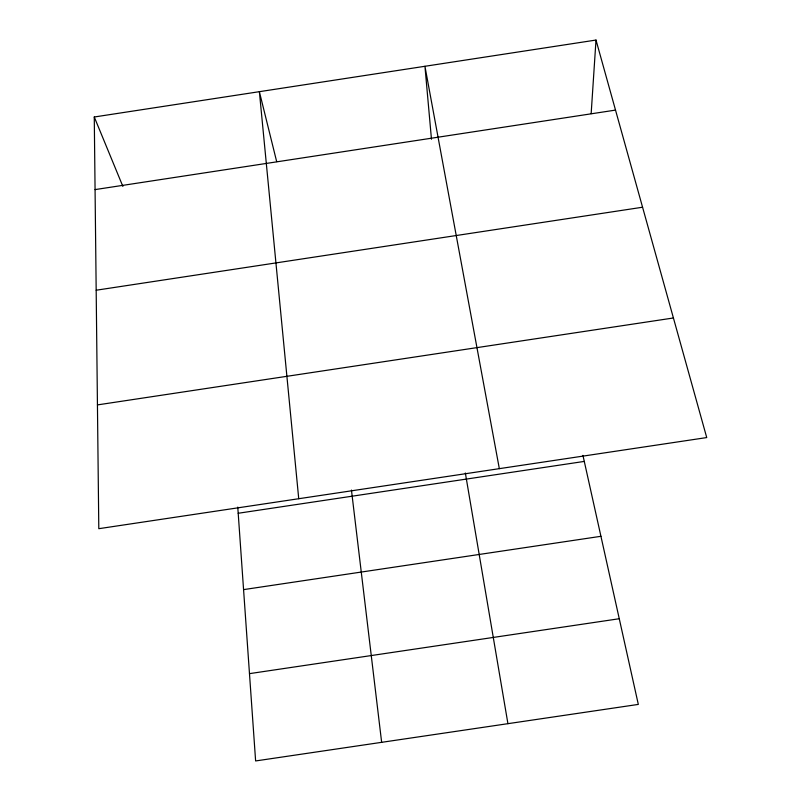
<?xml version="1.0" encoding="UTF-8"?>
<svg xmlns="http://www.w3.org/2000/svg" width="801" height="801" viewBox="0 0 801 801"><rect width="100%" height="100%" fill="white"/><g stroke="black" fill="none" stroke-linecap="round" stroke-linejoin="round"><path stroke-width="1.2" d="M591.158 113.642L596.004 40.05L94.268 116.996L98.803 528.69L706.732 437.566L596.004 40.05M95.069 189.597L615.518 110.097M96.18 290.222L642.572 207.229M97.442 404.905L673.421 317.977M238.197 513.271L584.279 461.416M243.574 589.616L600.93 536.3M249.481 673.641L619.263 618.732M94.268 116.996L122.883 186.423M276.675 161.632L259.374 91.674L298.733 498.723M582.938 455.368L638.317 704.409L255.619 760.95L237.767 507.113M499.333 468.655L424.941 66.283L431.469 139.234M465.351 473.001L507.924 723.673M351.449 490.072L381.646 742.327"/></g></svg>
